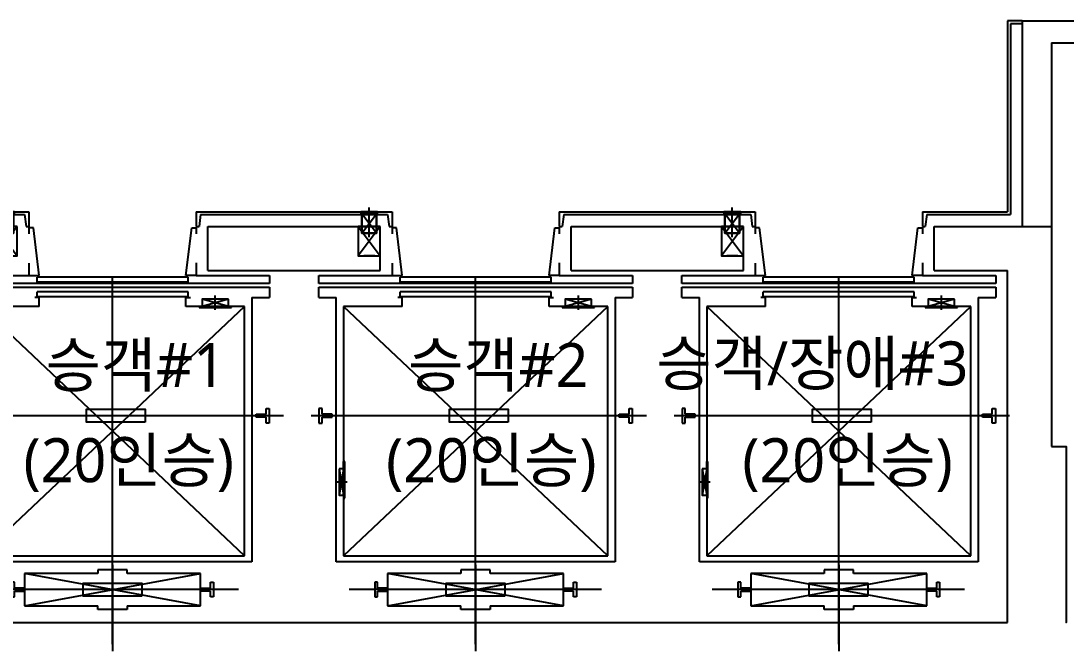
# Model space of a CAD drawing. Header units: millimetres. Extents: x -38475 to 94728, y -31127 to 90245.
# Drawn here: x -750 to 6375, y -1499 to 2795 of the extents above; entities that cross this region are included whole.
import ezdxf
from ezdxf.enums import TextEntityAlignment as Align

# ---------------------------------------------------------------- set-up
doc = ezdxf.new("R2010")
doc.units = ezdxf.units.MM
doc.layers.add('e-plan', color=9, linetype='Continuous')
doc.styles.add('USUN', font='malgun_0.ttf')

# ---------------------------------------------------------------- blocks, each defined once
blk = doc.blocks.new('xr_plan$0$ELEV-20P-S')
at = {"layer": 'e-plan'}
for p, q in [((18319, 200380.2), (18319, 200582.4)), ((18269, 200408.3), (18369, 200539.2)), ((18369, 200408.3), (18269, 200539.2)), ((18244.6, 200453.4), (18394.6, 200253.5)), ((18394.6, 200453.4), (18244.6, 200253.5)), ((18504.6, 200443.4), (18474.6, 200443.4)), ((18474.6, 200443.4), (18474.6, 200403.4)), ((18544.6, 200118.4), (18504.6, 200443.4)), ((19544.6, 200118.4), (19584.6, 200443.4)), ((19584.6, 200443.4), (19614.6, 200443.4)), ((19614.6, 200443.4), (19614.6, 200403.4)), ((18356.6, 200253.5), (18281.2, 200253.5)), ((18474.6, 200203.4), (18474.6, 200118.4)), ((19614.6, 200205.8), (19614.6, 200118.4)), ((17974.6, 200118.4), (18474.6, 200118.4)), ((17974.6, 200063.4), (17974.6, 200118.4)), ((18474.6, 200118.4), (18544.6, 200118.4)), ((19559.6, 200108.4), (18529.6, 200108.4)), ((18529.6, 200073.4), (18529.6, 200108.4)), ((19559.6, 200073.4), (18529.6, 200073.4)), ((19044.6, 197607.6), (19044.6, 200108.4)), ((19044.6, 200063.4), (19044.6, 200108.4)), ((19614.6, 200118.4), (19544.6, 200118.4)), ((19559.6, 200073.4), (19559.6, 200108.4)), ((19614.6, 200118.4), (20114.6, 200118.4)), ((20114.6, 200118.4), (20114.6, 200063.4)), ((20114.6, 200063.4), (17974.6, 200063.4)), ((17974.6, 200038.4), (20114.6, 200038.4)), ((17974.6, 199968.4), (17974.6, 200038.4)), ((19559.6, 200008.4), (18529.6, 200008.4)), ((18529.6, 199973.4), (18529.6, 200008.4)), ((19044.6, 199973.4), (19044.6, 200008.4)), ((19559.6, 199973.4), (19559.6, 200008.4)), ((20114.6, 200038.4), (20114.6, 199968.4)), ((17974.6, 199968.4), (18094.6, 199968.4)), ((18094.6, 198168.4), (18094.6, 199968.4)), ((18544.6, 199968.4), (18514.6, 199968.4)), ((19559.6, 199973.4), (18529.6, 199973.4)), ((18544.6, 199908.4), (18544.6, 199968.4)), ((19544.6, 199908.4), (19544.6, 199968.4)), ((19544.6, 199968.4), (19574.6, 199968.4)), ((19834.6, 199908.4), (19654.6, 199958.4)), ((19834.6, 199958.4), (19654.6, 199908.4)), ((19744.6, 199885.3), (19744.6, 199981.6)), ((19994.6, 199968.4), (19994.6, 198168.4)), ((19994.6, 199968.4), (20114.6, 199968.4)), ((18144.6, 199908.4), (18144.6, 198208.4)), ((18544.6, 199908.4), (18144.6, 199908.4)), ((19944.6, 198208.4), (18144.6, 199908.4)), ((19944.6, 199908.4), (18144.6, 198208.4)), ((19944.6, 199908.4), (19544.6, 199908.4)), ((19834.6, 199908.4), (19634.6, 199908.4)), ((19634.6, 199908.4), (19634.6, 199901.3)), ((19634.6, 199901.3), (19854.6, 199901.3)), ((19834.6, 199908.4), (19854.6, 199908.4)), ((19854.6, 199901.3), (19854.6, 199908.4)), ((19944.6, 198208.4), (19944.6, 199908.4)), ((20209.8, 199163.4), (17922.5, 199163.4)), ((17997.6, 199213.4), (17976.6, 199213.4)), ((17976.6, 199213.4), (17976.6, 199113.4)), ((17997.6, 199173.4), (17997.6, 199213.4)), ((18065.6, 199173.4), (17997.6, 199173.4)), ((17997.6, 199153.4), (18065.6, 199153.4)), ((17997.6, 199113.4), (17997.6, 199153.4)), ((18065.6, 199153.4), (18065.6, 199173.4)), ((20023.6, 199173.4), (20091.6, 199173.4)), ((20023.6, 199153.4), (20023.6, 199173.4)), ((20091.6, 199153.4), (20023.6, 199153.4)), ((20091.6, 199213.4), (20112.6, 199213.4)), ((20091.6, 199173.4), (20091.6, 199213.4)), ((20091.6, 199113.4), (20091.6, 199153.4)), ((20112.6, 199213.4), (20112.6, 199113.4)), ((17976.6, 199113.4), (17997.6, 199113.4)), ((20112.6, 199113.4), (20091.6, 199113.4)), ((18114.6, 198801.6), (18144.6, 198621.6)), ((18144.6, 198801.6), (18114.6, 198621.6)), ((18151.8, 198851.6), (18144.6, 198851.6)), ((18144.6, 198801.6), (18144.6, 198851.6)), ((18144.6, 198801.6), (18144.6, 198601.6)), ((18151.8, 198601.6), (18151.8, 198851.6)), ((18151.8, 198601.6), (18151.8, 198815.2)), ((18167.8, 198711.6), (18091.5, 198711.6)), ((18144.6, 198601.6), (18151.8, 198601.6)), ((19994.6, 198168.4), (18094.6, 198168.4)), ((18144.6, 198208.4), (19944.6, 198208.4)), ((19044.6, 198148.4), (19044.6, 197559.6)), ((18444.6, 197868.4), (19644.2, 198088.4)), ((19644.2, 197868.4), (18444.6, 198088.4)), ((18444.6, 198088.4), (18444.6, 197868.4)), ((18944.6, 198088.4), (18444.6, 198088.4)), ((19144.6, 198113.4), (18944.6, 198113.4)), ((18944.6, 198113.4), (18944.6, 198088.4)), ((19144.6, 198088.4), (19144.6, 198113.4)), ((19644.2, 198088.4), (19144.6, 198088.4)), ((19644.2, 197868.4), (19644.2, 198088.4)), ((18356.4, 198028.4), (18356.4, 197928.4)), ((18376.4, 198028.4), (18356.4, 198028.4)), ((18376.4, 197988.4), (18376.4, 198028.4)), ((19712.4, 197988.4), (19712.4, 198028.4)), ((19712.4, 198028.4), (19732.4, 198028.4)), ((19732.4, 198028.4), (19732.4, 197928.4)), ((19902.7, 197978.4), (18182.5, 197978.4)), ((18444.4, 197988.4), (18376.4, 197988.4)), ((18376.4, 197968.4), (18444.4, 197968.4)), ((18376.4, 197928.4), (18376.4, 197968.4)), ((18444.4, 197968.4), (18444.4, 197988.4)), ((19644.4, 197988.4), (19712.4, 197988.4)), ((19644.4, 197968.4), (19644.4, 197988.4)), ((19712.4, 197968.4), (19644.4, 197968.4)), ((19712.4, 197928.4), (19712.4, 197968.4)), ((18356.4, 197928.4), (18376.4, 197928.4)), ((18444.6, 197868.4), (18944.6, 197868.4)), ((18944.6, 197843.4), (18944.6, 197868.4)), ((19144.6, 197868.4), (19144.6, 197843.4)), ((19144.6, 197868.4), (19644.2, 197868.4)), ((19732.4, 197928.4), (19712.4, 197928.4)), ((19144.6, 197843.4), (18944.6, 197843.4))]:
    blk.add_line(p, q, dxfattribs=at)
for points in [[(18261.8, 200539.2), (18376.2, 200539.2), (18376.2, 200553.5), (18261.8, 200553.5)], [(18369, 200539.2), (18269, 200539.2), (18269, 200408.3), (18369, 200408.3)], [(18269, 200539.2), (18369, 200539.2), (18369, 200408.3), (18269, 200408.3)], [(18394.6, 200453.4), (18244.6, 200453.4), (18244.6, 200253.5), (18394.6, 200253.5)], [(19834.6, 199958.4), (19654.6, 199958.4), (19654.6, 199908.4), (19834.6, 199908.4)], [(19266.1, 199118.4), (18866.1, 199118.4), (18866.1, 199208.4), (19266.1, 199208.4)], [(18114.6, 198801.6), (18114.6, 198621.6), (18144.6, 198621.6), (18144.6, 198801.6)], [(19243.9, 197933.4), (18843.9, 197933.4), (18843.9, 198023.4), (19243.9, 198023.4)]]:
    blk.add_lwpolyline(points, close=True, dxfattribs=at)
blk = doc.blocks.new('Xref-지하2층')
at = {"layer": 'e-plan', "linetype": 'Continuous'}
for p, q in [((9500, 14700), (9500, 13400)), ((9520, 14680), (9520, 13380)), ((9600, 14700), (12737.5, 14700)), ((9600, 14700), (9600, 13300)), ((9800, 14550), (12175, 14550)), ((9800, 14550), (9800, 13300)), ((920, 13400), (2830, 13400)), ((2830, 13400), (2830, 13300)), ((3970, 13400), (5305, 13400)), ((3970, 13400), (3970, 13300)), ((5305, 13400), (5305, 13300)), ((6445, 13400), (7780, 13400)), ((6445, 13400), (6445, 13300)), ((7780, 13400), (7780, 13300)), ((8920, 13400), (9500, 13400)), ((8920, 13400), (8920, 13300)), ((950, 13380), (2800, 13380)), ((2800, 13380), (2810, 13300)), ((4000, 13380), (3990, 13300)), ((4000, 13380), (5275, 13380)), ((5275, 13380), (5285, 13300)), ((6475, 13380), (6465, 13300)), ((6475, 13380), (7750, 13380)), ((7750, 13380), (7760, 13300)), ((8950, 13380), (8940, 13300)), ((8950, 13380), (9520, 13380)), ((2810, 13300), (2830, 13300)), ((3970, 13300), (3990, 13300)), ((5285, 13300), (5305, 13300)), ((6445, 13300), (6465, 13300)), ((7760, 13300), (7780, 13300)), ((8920, 13300), (8940, 13300))]:
    blk.add_line(p, q, dxfattribs=at)
at = {"layer": 'e-plan'}
for p, q in [((9600, 14700), (9500, 14700)), ((9600, 14680), (9520, 14680)), ((4050, 13300), (5225, 13300)), ((4050, 13000), (4050, 13300)), ((5225, 13000), (5225, 13300)), ((6525, 13300), (7700, 13300)), ((6525, 13000), (6525, 13300)), ((7700, 13000), (7700, 13300)), ((9000, 13300), (9800, 13300)), ((9000, 13000), (9000, 13300)), ((9800, 13300), (9800, 11800)), ((4050, 13000), (5225, 13000)), ((6525, 13000), (7700, 13000)), ((9000, 13000), (9500, 13000)), ((9500, 10600), (9500, 13000)), ((2250, 10600), (9500, 10600))]:
    blk.add_line(p, q, dxfattribs=at)
blk.add_lwpolyline([(9800, 11800), (9900, 11800), (9900, 10600), (9900, 10600)], dxfattribs=at)
for p in [(-15644.6, -187153.4), (-13169.6, -187153.4), (-10694.6, -187153.4)]:
    blk.add_blockref('xr_plan$0$ELEV-20P-S', p, dxfattribs=at)
at = {"layer": 'e-plan', "style": 'USUN'}
for s, p in [('승객#1', (3557.7, 12354.9)), ('승객#2', (6029.2, 12354.9)), ('승객/장애#3', (8170.6, 12366.5)), ('(20인승)', (3510.2, 11706.9)), ('(20인승)', (5981.7, 11706.9)), ('(20인승)', (8410.2, 11706.9))]:
    blk.add_text(s, height=300, dxfattribs=at).set_placement(p, align=Align.MIDDLE_CENTER)
blk = doc.blocks.new('A$C61602750')
at = {"layer": 'e-plan'}
blk.add_blockref('Xref-지하2층', (-3525, -11905), dxfattribs=at)

msp = doc.modelspace()

# ---------------------------------------------------------------- block references
at = {"layer": 'e-plan'}
msp.add_blockref('A$C61602750', (0, 0), dxfattribs=at)

doc.saveas('drawing.dxf')
